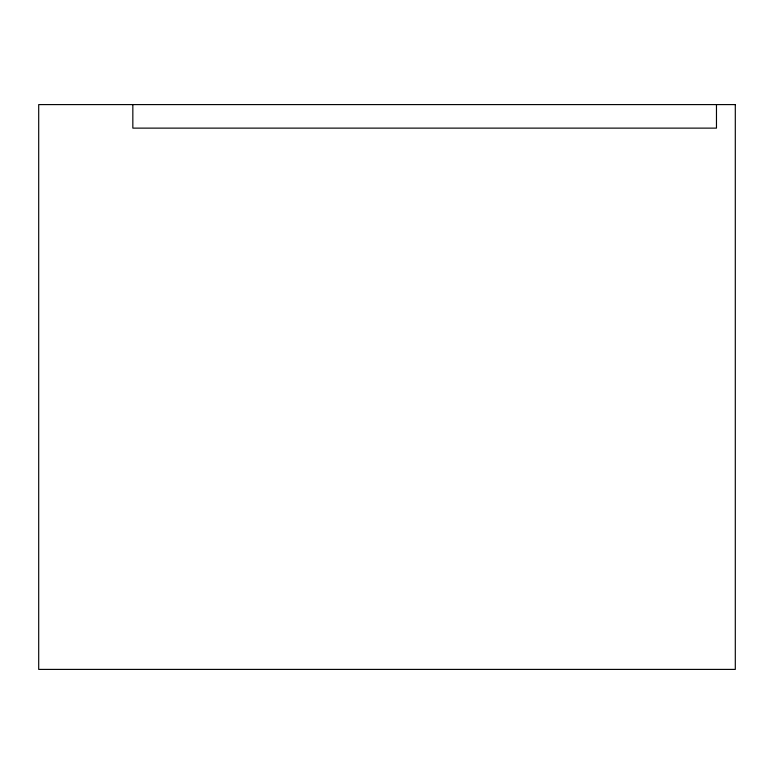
<?xml version="1.0" encoding="UTF-8"?>
<svg xmlns="http://www.w3.org/2000/svg" width="774" height="774" viewBox="0 0 774 774"><rect width="100%" height="100%" fill="white"/><g stroke="black" fill="none" stroke-linecap="round" stroke-linejoin="round"><path stroke-width="1.16" d="M716.472 104.596L716.472 128.126L132.838 128.126L132.838 104.596M735.3 104.596L38.7 104.596L38.7 669.404L735.3 669.404L735.3 104.596"/></g></svg>
